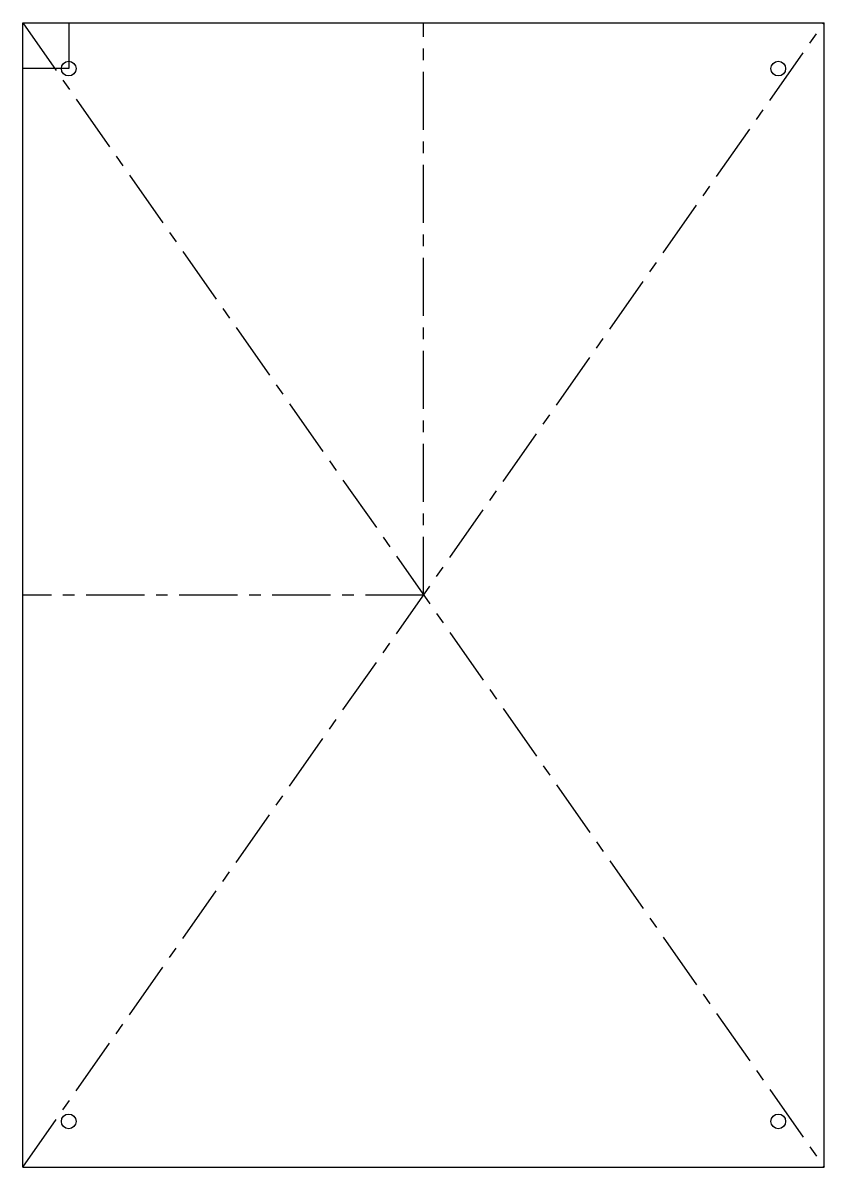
# Model space of a CAD drawing. Header units: millimetres. Extents: x -88 to 88, y -125 to 125.
import ezdxf

# ---------------------------------------------------------------- set-up
doc = ezdxf.new("R2010")
doc.units = ezdxf.units.MM
doc.header["$PDSIZE"] = -1
doc.linetypes.add('CENTERX2', pattern=[20.32, 12.7, -2.54, 2.54, -2.54])

msp = doc.modelspace()

# ---------------------------------------------------------------- linework, layer by layer
at = {"color": 7, "linetype": 'Continuous'}
for p, q in [((-87.5, -125), (-87.5, 125)), ((-87.5, 125), (87.5, 125)), ((87.5, -125), (87.5, 125)), ((-87.5, -125), (87.5, -125))]:
    msp.add_line(p, q, dxfattribs=at)
at = {"color": 7, "linetype": 'CENTERX2'}
for p, q in [((-87.5, -125), (87.5, 125)), ((-87.5, 125), (87.5, -125)), ((-77.5, 125), (-77.5, 115)), ((0, 0), (0, 125)), ((-77.5, 115), (-87.5, 115)), ((0, 0), (-87.5, 0))]:
    msp.add_line(p, q, dxfattribs=at)
at = {"color": 7, "linetype": 'Continuous'}
for centre in [(-77.5, 115), (77.5, 115), (-77.5, -115), (77.5, -115)]:
    msp.add_circle(centre, 1.6, dxfattribs=at)
msp.add_point((0, 0), dxfattribs=at)

doc.saveas('drawing.dxf')
